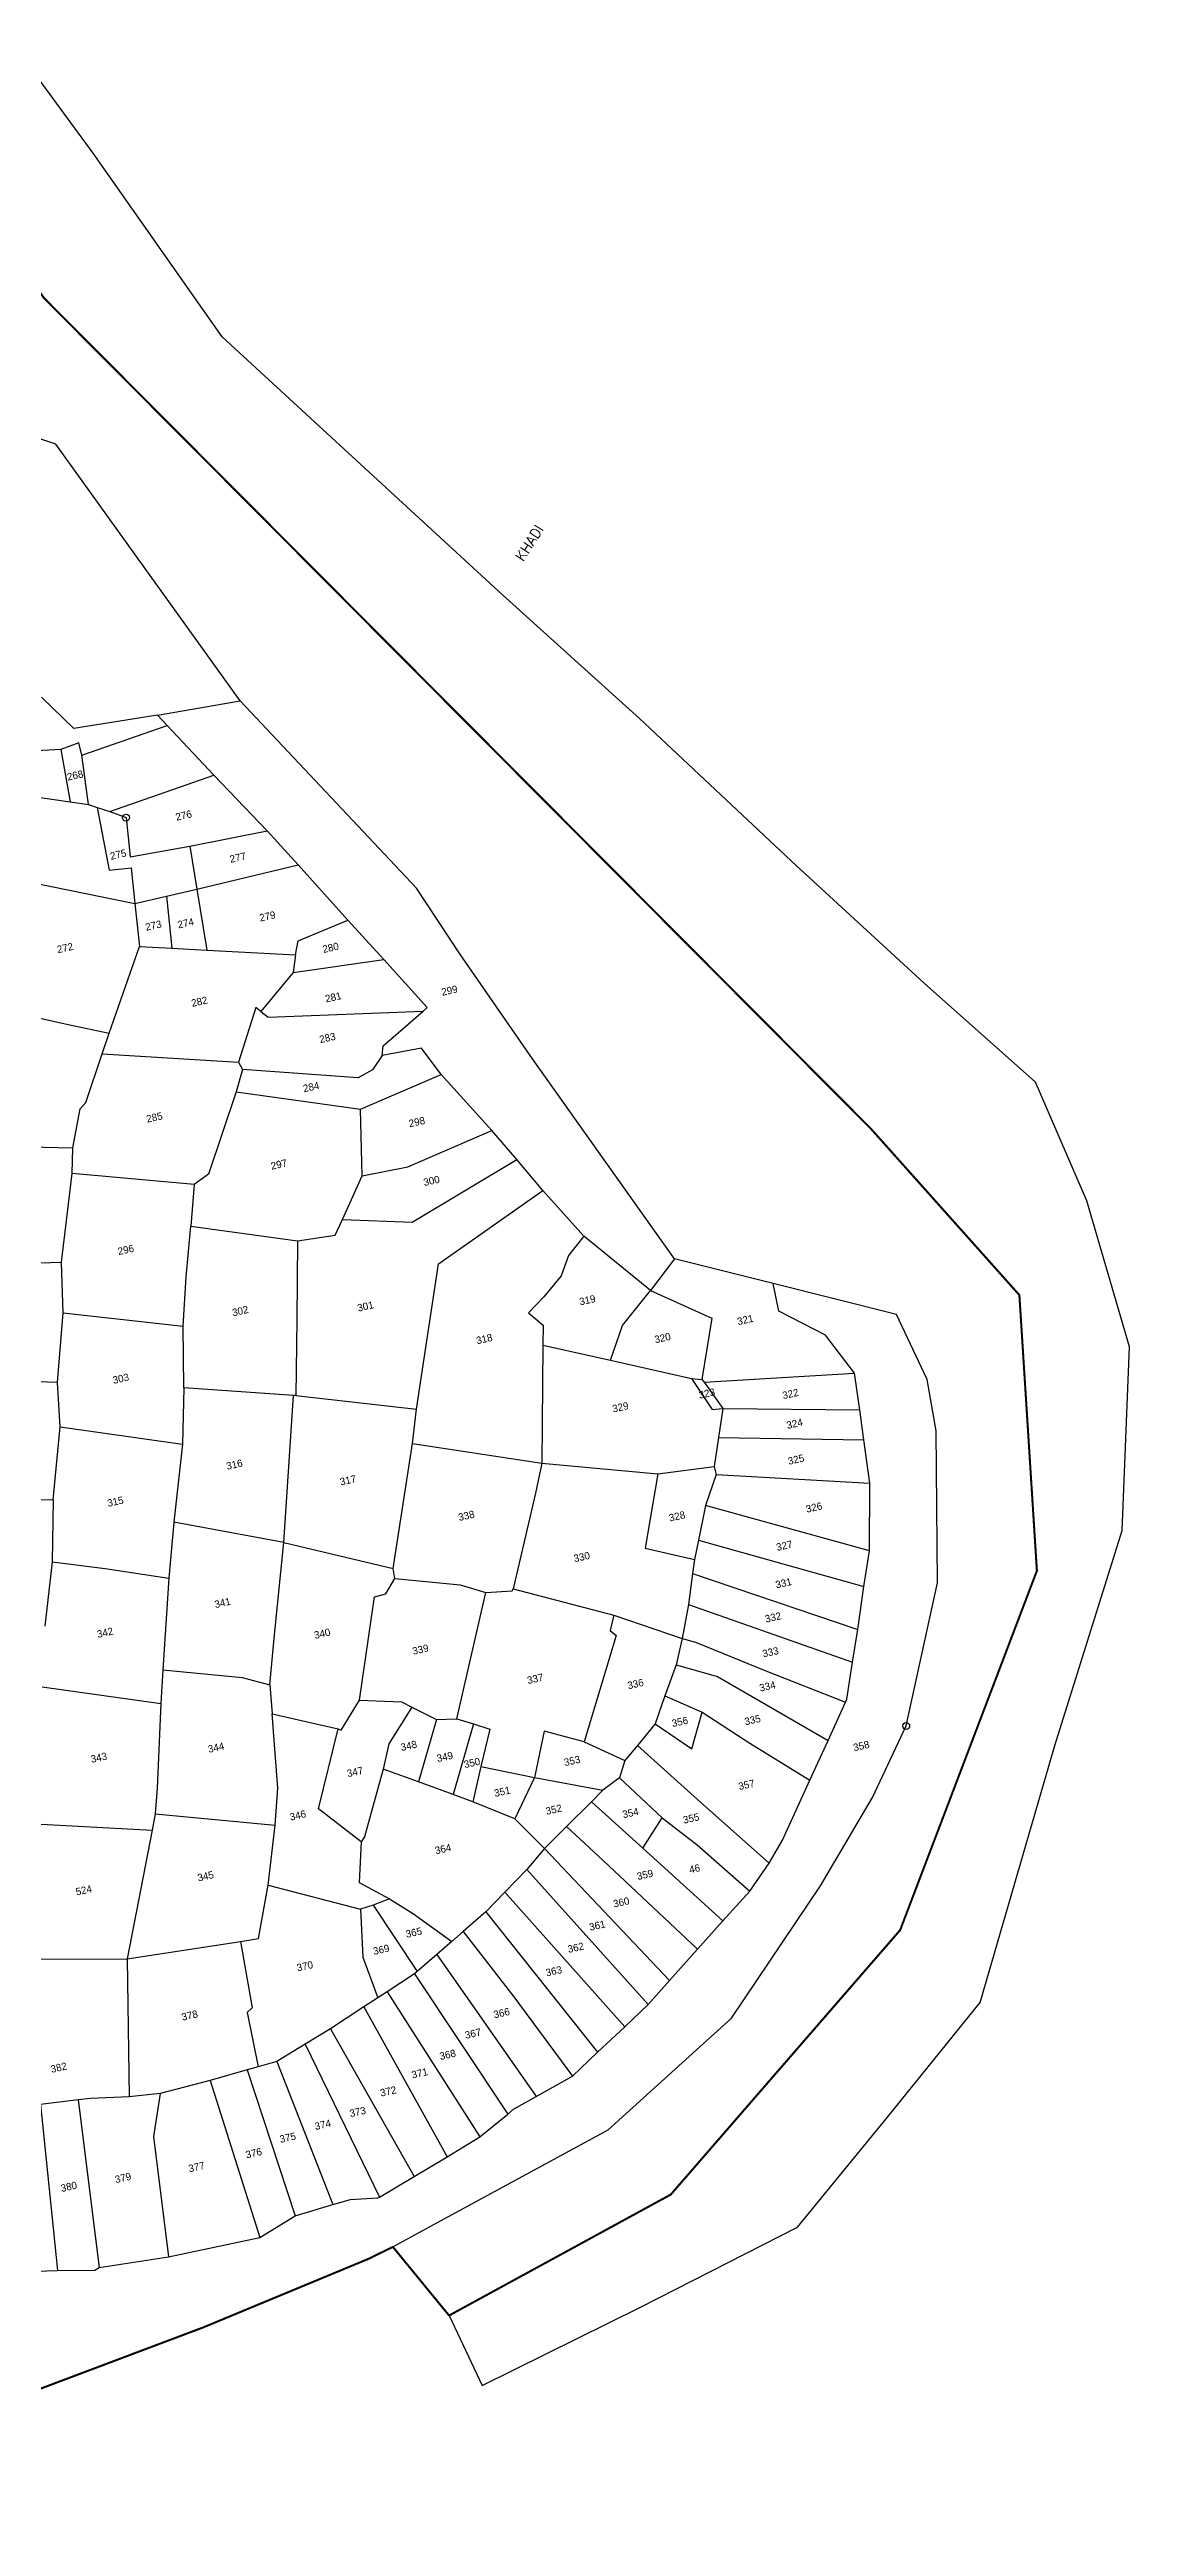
# Model space of a CAD drawing. Header units: metres. Extents: x 292860 to 294311, y 2020774 to 2022936.
# Drawn here: x 293775 to 294311, y 2020849 to 2022079 of the extents above; entities that cross this region are included whole.
import ezdxf
from ezdxf.enums import TextEntityAlignment as Align

# ---------------------------------------------------------------- set-up
doc = ezdxf.new("R2010")
doc.units = ezdxf.units.M
doc.linetypes.add('DASHDOT', pattern=[1, 0.5, -0.25, 0, -0.25])
for name, color, linetype in [('OFF', 1, 'Continuous'), ('POLY_PARCEL', 6, 'Continuous'), ('POLY_WATER', 4, 'Continuous'), ('SYM_STONE', 1, 'Continuous'), ('TEXT_MAPOUT', 7, 'Continuous'), ('TEXT_PARCEL', 7, 'Continuous'), ('V_BOUND_LINE', 7, 'Continuous'), ('V_BOUND_STREAM_LINE', 7, 'DASHDOT')]:
    doc.layers.add(name, color=color, linetype=linetype)
doc.styles.get("Standard").update_dxf_attribs({"font": 'simplex.shx'})
doc.styles.add('TEXT_MAP', font='', dxfattribs={"height": 2.5})
doc.styles.get('TEXT_MAP').set_extended_font_data('Kruti Dev 050')

# ---------------------------------------------------------------- blocks, each defined once
blk = doc.blocks.new('STONE')
blk.add_circle((0, 0), 0.851)

msp = doc.modelspace()

# ---------------------------------------------------------------- linework, layer by layer
at = {"layer": 'OFF'}
msp.add_lwpolyline([(293973, 2020953.5), (293989.4, 2020918.7)], dxfattribs=at)
at = {"layer": 'POLY_PARCEL'}
for points in [[(293828.3, 2021748.6), (293786.6, 2021742), (293770.6, 2021757.6)], [(293828.3, 2021748.6), (293869.3, 2021755.7)], [(293790.7, 2021728.7), (293833.1, 2021743.5)], [(293833.1, 2021743.5), (293828.3, 2021748.6)], [(293856.2, 2021718.8), (293833.1, 2021743.5)], [(293780.2, 2021731.5), (293728.9, 2021728.7)], [(293790.7, 2021728.7), (293789.1, 2021734.9), (293780.2, 2021731.5)], [(293780.2, 2021731.5), (293784.8, 2021705.5)], [(293794, 2021704.2), (293790.7, 2021728.7)], [(293804.6, 2021700.7), (293856.2, 2021718.8)], [(293882.7, 2021691.2), (293856.2, 2021718.8)], [(293730.1, 2021713.5), (293784.8, 2021705.5)], [(293784.8, 2021705.5), (293794, 2021704.2)], [(293794, 2021704.2), (293798.2, 2021702.8)], [(293798.2, 2021702.8), (293804.3, 2021671.6), (293815.1, 2021672.7), (293816.9, 2021655.1)], [(293798.2, 2021702.8), (293804.6, 2021700.7)], [(293804.6, 2021700.7), (293812.6, 2021697.7), (293814.6, 2021678.3), (293844.2, 2021683.5)], [(293844.2, 2021683.5), (293882.7, 2021691.2)], [(293844.2, 2021683.5), (293847.7, 2021662.2)], [(293898, 2021674.2), (293882.7, 2021691.2)], [(293741.3, 2021670.5), (293816.9, 2021655.1)], [(293847.7, 2021662.2), (293898, 2021674.2)], [(293922.7, 2021646.7), (293898, 2021674.2)], [(293816.9, 2021655.1), (293832.7, 2021658.7)], [(293816.9, 2021655.1), (293819.3, 2021633.7)], [(293832.7, 2021658.7), (293847.7, 2021662.2)], [(293832.7, 2021658.7), (293835.4, 2021632.8)], [(293847.7, 2021662.2), (293852.8, 2021631.8)], [(293896.8, 2021629.5), (293898, 2021636.5), (293922.7, 2021646.7)], [(293940.6, 2021627.2), (293922.7, 2021646.7)], [(293804.3, 2021590.6), (293819.3, 2021633.7)], [(293819.3, 2021633.7), (293835.4, 2021632.8)], [(293835.4, 2021632.8), (293852.8, 2021631.8)], [(293852.8, 2021631.8), (293896.8, 2021629.5)], [(293895.6, 2021620.7), (293879.5, 2021601.4)], [(293896.8, 2021629.5), (293895.6, 2021620.7)], [(293895.6, 2021620.7), (293940.6, 2021627.2)], [(293960.2, 2021601.6), (293962.2, 2021603.4), (293940.6, 2021627.2)], [(293743.3, 2021604.1), (293783.8, 2021595), (293804.3, 2021590.6)], [(293879.5, 2021601.4), (293877.1, 2021603.3), (293868.4, 2021576.2)], [(293879.5, 2021601.4), (293883.1, 2021598.6), (293960.2, 2021601.6)], [(293939.7, 2021579.5), (293940.3, 2021584.4), (293960.2, 2021601.6)], [(293800.7, 2021580.4), (293804.3, 2021590.6)], [(293969, 2021570.1), (293959.3, 2021583.2), (293939.7, 2021579.5)], [(293786.2, 2021533.7), (293789.8, 2021553.1), (293792.6, 2021556.1), (293800.7, 2021580.4)], [(293800.7, 2021580.4), (293868.4, 2021576.2)], [(293870.5, 2021572.6), (293867.3, 2021561.5)], [(293868.4, 2021576.2), (293870.5, 2021572.6)], [(293939.7, 2021579.5), (293934.9, 2021572.4), (293927.8, 2021568.4), (293870.5, 2021572.6)], [(293929.1, 2021552.8), (293969, 2021570.1)], [(293994.3, 2021542.2), (293969, 2021570.1)], [(293867.3, 2021561.5), (293853.5, 2021520.6), (293846.5, 2021515.4)], [(293867.3, 2021561.5), (293929.1, 2021552.8)], [(293929.8, 2021519.7), (293929.1, 2021552.8)], [(293720.5, 2021535.2), (293786.2, 2021533.7)], [(293785.9, 2021520.9), (293786.2, 2021533.7)], [(293929.8, 2021519.7), (293952.5, 2021524.2), (293994.3, 2021542.2)], [(294006.6, 2021527.8), (293994.3, 2021542.2)], [(293780.6, 2021476.8), (293785.9, 2021520.9)], [(293846.5, 2021515.4), (293785.9, 2021520.9)], [(293920.1, 2021498), (293954.7, 2021496.7), (294006.6, 2021527.8)], [(294019.5, 2021512.5), (294006.6, 2021527.8)], [(293846.5, 2021515.4), (293844.8, 2021494.7)], [(293920.1, 2021498), (293929.8, 2021519.7)], [(293956.9, 2021403.8), (293967.7, 2021476), (294019.5, 2021512.5)], [(294040, 2021489.7), (294019.5, 2021512.5)], [(293897.8, 2021487.4), (293916.4, 2021490.3), (293920.1, 2021498)], [(293841, 2021445), (293842.5, 2021469.6), (293844.8, 2021494.7)], [(293844.8, 2021494.7), (293897.8, 2021487.4)], [(293897.8, 2021487.4), (293897.4, 2021448.2)], [(294040, 2021489.7), (294032.3, 2021480.1), (294028.7, 2021470.1), (294020.1, 2021459.7), (294012.5, 2021451.6), (294019.8, 2021445.6), (294019.5, 2021435.6)], [(294073, 2021462.7), (294040, 2021489.7)], [(293719.8, 2021475), (293780.6, 2021476.8)], [(293781.4, 2021451.6), (293780.6, 2021476.8)], [(294085, 2021478.5), (294073, 2021462.7)], [(294053.1, 2021428.2), (294059.2, 2021445.4), (294073, 2021462.7)], [(294073, 2021462.7), (294103.5, 2021449)], [(294174.4, 2021421.7), (294159.9, 2021440.6), (294136.7, 2021452.5), (294134, 2021466.2)], [(293778.6, 2021417), (293781.4, 2021451.6)], [(293781.4, 2021451.6), (293841, 2021445)], [(293897.4, 2021448.2), (293896.9, 2021410.6)], [(294103.5, 2021449), (294098.6, 2021418.5)], [(293841.3, 2021414.4), (293841, 2021445)], [(294019.5, 2021435.6), (294019, 2021377)], [(294019.5, 2021435.6), (294053.1, 2021428.2)], [(294053.1, 2021428.2), (294093.4, 2021419)], [(294099.6, 2021417.2), (294174.4, 2021421.7)], [(294176.9, 2021403.5), (294174.4, 2021421.7)], [(293778.6, 2021417), (293748, 2021418), (293732.6, 2021417.6)], [(293779.9, 2021395.1), (293778.6, 2021417)], [(293841.3, 2021414.4), (293840.7, 2021386.4)], [(293895.7, 2021410.6), (293841.3, 2021414.4)], [(293890.9, 2021337.5), (293895.7, 2021410.6)], [(293896.9, 2021410.6), (293895.7, 2021410.6)], [(293896.9, 2021410.6), (293956.9, 2021403.8)], [(294093.4, 2021419), (294098.6, 2021418.5)], [(294093.4, 2021419), (294103.6, 2021403.7), (294108.9, 2021404.2)], [(294098.6, 2021418.5), (294099.6, 2021417.2)], [(294099.6, 2021417.2), (294108.9, 2021404.2)], [(293954.9, 2021386.8), (293956.9, 2021403.8)], [(294108.9, 2021404.2), (294106.8, 2021389.8)], [(294108.9, 2021404.2), (294176.9, 2021403.5)], [(294179, 2021388.6), (294176.9, 2021403.5)], [(293776.4, 2021358.7), (293779.9, 2021395.1)], [(293779.9, 2021395.1), (293840.7, 2021386.4)], [(293840.7, 2021386.4), (293836.4, 2021347.6)], [(293945.2, 2021324.6), (293954.9, 2021386.8)], [(293954.9, 2021386.8), (294019, 2021377)], [(294106.8, 2021389.8), (294104.6, 2021375.3)], [(294106.8, 2021389.8), (294179, 2021388.6)], [(294182, 2021367.1), (294179, 2021388.6)], [(294019, 2021377), (294016, 2021362.1), (294004.8, 2021314.5)], [(294019, 2021377), (294076.6, 2021371.6)], [(294076.6, 2021371.6), (294104.6, 2021375.3)], [(294104.6, 2021375.3), (294105.7, 2021371.4)], [(294076.6, 2021371.6), (294070.4, 2021334.8), (294094.8, 2021329.1)], [(294105.7, 2021371.4), (294100.4, 2021356)], [(294105.7, 2021371.4), (294182, 2021367.1)], [(294181.7, 2021333.5), (294182, 2021367.1)], [(293709.9, 2021357.8), (293726.5, 2021359.6), (293776.4, 2021358.7)], [(293776.4, 2021358.7), (293775.9, 2021327.9)], [(293836.4, 2021347.6), (293833.8, 2021319.9)], [(293890.9, 2021337.5), (293836.4, 2021347.6)], [(294100.4, 2021356), (294096.8, 2021338.8)], [(294181.7, 2021333.5), (294100.4, 2021356)], [(293884, 2021266.9), (293886.3, 2021291.7), (293890.9, 2021337.5)], [(293890.9, 2021337.5), (293945.2, 2021324.6)], [(294096.8, 2021338.8), (294094.8, 2021329.1)], [(294096.8, 2021338.8), (294179, 2021315.7)], [(293775.9, 2021327.9), (293772.3, 2021296)], [(293775.9, 2021327.9), (293802.2, 2021324.7)], [(293802.2, 2021324.7), (293833.8, 2021319.9)], [(293946.1, 2021319.6), (293945.2, 2021324.6)], [(294094.8, 2021329.1), (294093.9, 2021322.1)], [(294179, 2021315.7), (294181.7, 2021333.5)], [(293833.8, 2021319.9), (293830.8, 2021274.3)], [(293928.6, 2021259.2), (293935.9, 2021310.5), (293941.6, 2021312), (293946.1, 2021319.6)], [(293946.1, 2021319.6), (293978.5, 2021316.6), (293991.3, 2021312.7)], [(293976.9, 2021250), (293991.3, 2021312.7)], [(293991.3, 2021312.7), (294004.4, 2021313.5), (294004.8, 2021314.5)], [(294004.8, 2021314.5), (294054.8, 2021301.4)], [(294093.9, 2021322.1), (294091.9, 2021306.8)], [(294093.9, 2021322.1), (294175.9, 2021294.3)], [(294175.9, 2021294.3), (294179, 2021315.7)], [(294054.8, 2021301.4), (294053, 2021293.8), (294055.9, 2021291.3), (294040.1, 2021238.6)], [(294054.8, 2021301.4), (294088.7, 2021289.8)], [(294091.9, 2021306.8), (294088.7, 2021289.8)], [(294091.9, 2021306.8), (294173.4, 2021278.1)], [(294088.7, 2021289.8), (294085.7, 2021276.8)], [(294088.7, 2021289.8), (294095.4, 2021288), (294130.3, 2021273.8), (294169.9, 2021258.2)], [(294173.4, 2021278.1), (294175.9, 2021294.3)], [(293830.8, 2021274.3), (293829.9, 2021257.5)], [(293830.8, 2021274.3), (293870.3, 2021270.5), (293884, 2021266.9)], [(294085.7, 2021276.8), (294080.1, 2021261.3)], [(294085.7, 2021276.8), (294106.3, 2021271), (294161.2, 2021239.2)], [(294169.9, 2021258.2), (294170.6, 2021259.7), (294173.4, 2021278.1)], [(293771, 2021265.8), (293829.9, 2021257.5)], [(293884, 2021266.9), (293885.2, 2021252.4)], [(294080.1, 2021261.3), (294075.3, 2021247.4)], [(294080.1, 2021261.3), (294098.7, 2021253.2)], [(293829.9, 2021257.5), (293828, 2021215.5), (293827.1, 2021202.7)], [(293885.2, 2021252.4), (293917.9, 2021245)], [(293886.6, 2021197.2), (293887.9, 2021215.5), (293885.2, 2021252.4)], [(293917.9, 2021245), (293919.5, 2021244.4), (293928.6, 2021259.2)], [(293928.6, 2021259.2), (293949.3, 2021258.4), (293954.5, 2021255.8)], [(293954.5, 2021255.8), (293943.1, 2021237.5), (293940.2, 2021225)], [(293954.5, 2021255.8), (293966.8, 2021249.6)], [(293966.8, 2021249.6), (293957.8, 2021218.6)], [(293966.8, 2021249.6), (293976.9, 2021250)], [(293976.9, 2021250), (293985.1, 2021247.5)], [(294075.3, 2021247.4), (294093.5, 2021235.1), (294098.7, 2021253.2)], [(294098.7, 2021253.2), (294122.4, 2021237.9), (294152.2, 2021219.5)], [(294161.2, 2021239.2), (294169.9, 2021258.2)], [(293929.4, 2021188.9), (293908.1, 2021205.2), (293917.9, 2021245)], [(293985.1, 2021247.5), (293975.1, 2021212.3)], [(293985.1, 2021247.5), (293993.2, 2021244.9), (293988.8, 2021226.2)], [(294040.1, 2021238.6), (294020.3, 2021243.8), (294015.5, 2021220.8)], [(294040.1, 2021238.6), (294060.3, 2021229.2)], [(294066.5, 2021236.7), (294060.3, 2021229.2)], [(294075.3, 2021247.4), (294066.5, 2021236.7)], [(294066.5, 2021236.7), (294098.1, 2021208.4), (294132, 2021178.3)], [(294152.2, 2021219.5), (294161.2, 2021239.2)], [(293940.2, 2021225), (293931, 2021191.4), (293929.4, 2021188.9)], [(293957.8, 2021218.6), (293940.2, 2021225)], [(293988.8, 2021226.2), (293984.8, 2021208.8)], [(293988.8, 2021226.2), (294015.5, 2021220.8)], [(294060.3, 2021229.2), (294057.6, 2021220.6)], [(293975.1, 2021212.3), (293957.8, 2021218.6)], [(293984.8, 2021208.8), (293975.1, 2021212.3)], [(294015.5, 2021220.8), (294005.7, 2021200.2)], [(294015.5, 2021220.8), (294049.4, 2021214.5)], [(294049.4, 2021214.5), (294043.7, 2021208.8)], [(294057.6, 2021220.6), (294049.4, 2021214.5)], [(294057.6, 2021220.6), (294078.8, 2021200.7)], [(294132, 2021178.3), (294138.5, 2021189.6), (294152.2, 2021219.5)], [(293827.1, 2021202.7), (293825.5, 2021194.6)], [(293827.1, 2021202.7), (293886.6, 2021197.2)], [(294005.7, 2021200.2), (293984.8, 2021208.8)], [(294005.7, 2021200.2), (294020.4, 2021185.6)], [(294043.7, 2021208.8), (294031.3, 2021196.4)], [(294043.7, 2021208.8), (294069.2, 2021185.7)], [(294069.2, 2021185.7), (294078.8, 2021200.7)], [(294078.8, 2021200.7), (294096.2, 2021187.3), (294122.3, 2021164.3)], [(293767.4, 2021197.8), (293825.5, 2021194.6)], [(293825.5, 2021194.6), (293813.1, 2021130.7)], [(293883.1, 2021167.3), (293886.6, 2021197.2)], [(293929.4, 2021188.9), (293928.3, 2021168.6), (293943.4, 2021160.6)], [(294031.3, 2021196.4), (294020.4, 2021185.6)], [(294031.3, 2021196.4), (294049.5, 2021179.5), (294096.4, 2021135.6)], [(294020.4, 2021185.6), (294011.7, 2021175.1)], [(294020.4, 2021185.6), (294082.4, 2021119.9)], [(294069.2, 2021185.7), (294109, 2021149.6)], [(294122.3, 2021164.3), (294132, 2021178.3)], [(293878.4, 2021140.8), (293883.1, 2021167.3)], [(293883.1, 2021167.3), (293929, 2021155.4)], [(294000.7, 2021163.8), (293991.2, 2021154)], [(294011.7, 2021175.1), (294000.7, 2021163.8)], [(294000.7, 2021163.8), (294060.2, 2021097)], [(294071.9, 2021108.1), (294011.7, 2021175.1)], [(294109, 2021149.6), (294122.3, 2021164.3)], [(293935.3, 2021157.4), (293929, 2021155.4)], [(293929, 2021155.4), (293930.1, 2021131.6), (293937.6, 2021111.4)], [(293943.4, 2021160.6), (293935.3, 2021157.4)], [(293935.3, 2021157.4), (293957.2, 2021124.4)], [(293943.4, 2021160.6), (293955.3, 2021153.1), (293974.3, 2021139.4)], [(293991.2, 2021154), (293980, 2021144.3)], [(293991.2, 2021154), (294046.7, 2021084.3)], [(293813.1, 2021130.7), (293869.4, 2021139.4)], [(293869.4, 2021139.4), (293878.4, 2021140.8)], [(293869.4, 2021139.4), (293875.3, 2021106.4), (293872.8, 2021104), (293878.2, 2021077.1)], [(293974.3, 2021139.4), (293966.9, 2021132.9)], [(293980, 2021144.3), (293974.3, 2021139.4)], [(293980, 2021144.3), (294005.1, 2021111.9)], [(294096.4, 2021135.6), (294109, 2021149.6)], [(293757.2, 2021130.5), (293813.1, 2021130.7)], [(293813.1, 2021130.7), (293814.2, 2021062.1)], [(293966.9, 2021132.9), (293957.2, 2021124.4)], [(293966.9, 2021132.9), (294016.2, 2021062.3)], [(294082.4, 2021119.9), (294096.4, 2021135.6)], [(293942.2, 2021114.4), (293937.6, 2021111.4)], [(293955.8, 2021123.2), (293942.2, 2021114.4)], [(293942.2, 2021114.4), (293988.3, 2021042.2)], [(293957.2, 2021124.4), (293955.8, 2021123.2)], [(293955.8, 2021123.2), (294002.2, 2021053.6)], [(294071.9, 2021108.1), (294082.4, 2021119.9)], [(293930.7, 2021106.8), (293914.1, 2021095.9)], [(293937.6, 2021111.4), (293930.7, 2021106.8)], [(293930.7, 2021106.8), (293972, 2021032.4)], [(294005.1, 2021111.9), (294034.3, 2021072.5)], [(294060.2, 2021097), (294071.9, 2021108.1)], [(293914.1, 2021095.9), (293901.6, 2021088.3)], [(293914.1, 2021095.9), (293955.6, 2021022.6)], [(294046.7, 2021084.3), (294060.2, 2021097)], [(293878.2, 2021077.1), (293872.7, 2021075.5)], [(293887.4, 2021079.7), (293878.2, 2021077.1)], [(293901.6, 2021088.3), (293887.4, 2021079.7)], [(293887.4, 2021079.7), (293915.3, 2021008.6)], [(293901.6, 2021088.3), (293938.5, 2021012.3)], [(294034.3, 2021072.5), (294046.7, 2021084.3)], [(293854.3, 2021070.3), (293829.5, 2021063.8)], [(293872.7, 2021075.5), (293854.3, 2021070.3)], [(293854.3, 2021070.3), (293879.1, 2020992.3)], [(293872.7, 2021075.5), (293896.6, 2021003.1)], [(294016.2, 2021062.3), (294034.3, 2021072.5)], [(293788.8, 2021060.6), (293770.2, 2021058.4)], [(293770.2, 2021058.4), (293778.5, 2020975.9)], [(293814.2, 2021062.1), (293795, 2021061.4), (293788.8, 2021060.6)], [(293788.8, 2021060.6), (293799.2, 2020977.3)], [(293829.5, 2021063.8), (293814.2, 2021062.1)], [(293829.5, 2021063.8), (293826.3, 2021042.5), (293833.6, 2020982.6)], [(293988.3, 2021042.2), (294002.2, 2021053.6)], [(294002.2, 2021053.6), (294005, 2021056), (294016.2, 2021062.3)], [(293972, 2021032.4), (293988.3, 2021042.2)], [(293955.6, 2021022.6), (293972, 2021032.4)], [(293938.5, 2021012.3), (293955.6, 2021022.6)], [(293879.1, 2020992.3), (293896.6, 2021003.1)], [(293896.6, 2021003.1), (293915.3, 2021008.6)], [(293915.3, 2021008.6), (293924.1, 2021011.1), (293937.7, 2021011.9), (293938.5, 2021012.3)], [(293833.6, 2020982.6), (293879.1, 2020992.3)], [(293799.2, 2020977.3), (293833.6, 2020982.6)], [(293762.8, 2020975.4), (293778.5, 2020975.9)], [(293778.5, 2020975.9), (293797.1, 2020976), (293799.2, 2020977.3)]]:
    msp.add_lwpolyline(points, dxfattribs=at)
at = {"layer": 'POLY_WATER'}
for points in [[(293989.4, 2020918.7), (294068.1, 2020957.6), (294146.1, 2020997.4), (294190.7, 2021052.1), (294236.7, 2021109), (294273.8, 2021236.7), (294307.2, 2021343.6), (294310.8, 2021434.8), (294289.7, 2021507.3), (294264.2, 2021566.2), (294209, 2021615.5), (294145.6, 2021673.8), (294067.6, 2021747), (293999.5, 2021808.4), (293929.2, 2021873.2), (293860.4, 2021936.6), (293796.2, 2022027.9), (293758.6, 2022079.3)], [(293869.3, 2021755.7), (293777.8, 2021883.2), (293692.4, 2021911.5), (293672.9, 2021946.6)], [(293978.4, 2021630.1), (293956.9, 2021662.6), (293869.3, 2021755.7)], [(294014.4, 2021577.9), (293978.4, 2021630.1)], [(294063.4, 2021508.8), (294014.4, 2021577.9)], [(294085, 2021478.5), (294063.4, 2021508.8)], [(294134, 2021466.2), (294085, 2021478.5)], [(294183.3, 2021210.9), (294200, 2021246.4), (294215.6, 2021317.5), (294214.8, 2021393), (294210.4, 2021418.5), (294195.1, 2021450.9), (294134, 2021466.2)], [(294157.4, 2021167), (294183.3, 2021210.9)], [(293966.9, 2020999.6), (294052, 2021045.7), (294113.3, 2021101.2), (294157.4, 2021167)], [(293945.1, 2020987.6), (293966.9, 2020999.6)]]:
    msp.add_lwpolyline(points, dxfattribs=at)
at = {"layer": 'V_BOUND_LINE', "const_width": 1.01}
for points in [[(293933.1, 2020981.7), (293851.2, 2020947.7), (293672.6, 2020880.4), (293627.6, 2020873.2), (293450.2, 2020849.2)], [(293945.1, 2020987.6), (293933.1, 2020981.7)]]:
    msp.add_lwpolyline(points, dxfattribs=at)
at = {"layer": 'V_BOUND_STREAM_LINE', "ltscale": 10, "const_width": 1.01, "flags": 128}
for points in [[(293694.3, 2022066.5), (293771.9, 2021955.8), (294182.5, 2021543.1), (294256.2, 2021460.5), (294264.9, 2021323.5), (294197, 2021145), (294083.1, 2021013.6), (293973, 2020953.5)], [(293973, 2020953.5), (293945.1, 2020987.6)]]:
    msp.add_lwpolyline(points, dxfattribs=at)

# ---------------------------------------------------------------- block references
at = {"layer": 'SYM_STONE', "xscale": 2.020676740411023, "yscale": 2.020676740411023, "zscale": 2.020676740411023, "rotation": 12.6722359300327}
for p in [(293812.6, 2021697.7), (294200, 2021246.4)]:
    msp.add_blockref('STONE', p, dxfattribs=at)

# ---------------------------------------------------------------- texts
at = {"layer": 'TEXT_MAPOUT'}
msp.add_text('KHADI', height=5.05, rotation=57.6539, dxfattribs=at).set_placement((294009.8, 2021824.6))
at = {"layer": 'TEXT_PARCEL', "style": 'TEXT_MAP'}
for s, p in [('268', (293787.3, 2021718.7)), ('276', (293841.2, 2021698.8)), ('275', (293808.7, 2021679.4)), ('277', (293868.1, 2021677.9)), ('273', (293826.2, 2021644.1)), ('274', (293842.2, 2021645.3)), ('279', (293882.8, 2021648.7)), ('272', (293782.3, 2021633)), ('280', (293914.2, 2021633.1)), ('282', (293849, 2021606.3)), ('281', (293915.5, 2021608.5)), ('299', (293973.2, 2021611.8)), ('283', (293912.6, 2021588.3)), ('284', (293904.5, 2021563.9)), ('285', (293826.7, 2021548.8)), ('298', (293957, 2021546.5)), ('297', (293888.5, 2021525.4)), ('300', (293964.3, 2021517.3)), ('296', (293812.5, 2021483)), ('319', (294041.7, 2021458)), ('302', (293869.3, 2021452.6)), ('301', (293931.5, 2021454.9)), ('321', (294120.1, 2021448.2)), ('318', (293990.5, 2021438.7)), ('320', (294079, 2021439.2)), ('303', (293810, 2021419)), ('323', (294101, 2021411.6)), ('322', (294142.5, 2021411.4)), ('329', (294058.1, 2021404.8)), ('324', (294144.6, 2021396.6)), ('316', (293866.4, 2021376.3)), ('325', (294145.3, 2021378.8)), ('315', (293807.3, 2021357.9)), ('317', (293922.8, 2021368.5)), ('338', (293981.6, 2021350.9)), ('328', (294086.2, 2021350.6)), ('326', (294154.2, 2021355)), ('327', (294139.5, 2021336)), ('330', (294038.9, 2021330.4)), ('331', (294139.1, 2021317.4)), ('341', (293860.5, 2021307.6)), ('332', (294133.9, 2021300.4)), ('342', (293802.2, 2021292.8)), ('340', (293910, 2021292.3)), ('339', (293958.8, 2021284.4)), ('333', (294132.6, 2021283.1)), ('337', (294015.8, 2021269.9)), ('336', (294065.6, 2021267.3)), ('334', (294131.1, 2021266.1)), ('356', (294087.6, 2021248.5)), ('335', (294123.7, 2021249.4)), ('344', (293857.3, 2021235.7)), ('348', (293953, 2021236.6)), ('358', (294177.7, 2021236.5)), ('343', (293799.1, 2021230.7)), ('347', (293926.3, 2021223.6)), ('349', (293970.9, 2021231.1)), ('350', (293984.4, 2021228.1)), ('353', (294034.1, 2021229.1)), ('351', (293999.4, 2021213.8)), ('357', (294120.7, 2021217.2)), ('346', (293897.9, 2021202)), ('352', (294025, 2021204.9)), ('354', (294063.1, 2021203.2)), ('355', (294093.2, 2021200.5)), ('364', (293970, 2021185.3)), ('46', (294094.9, 2021175.5)), ('524', (293791.6, 2021164.8)), ('345', (293852.1, 2021171.8)), ('359', (294070.3, 2021172.5)), ('360', (294058.5, 2021158.8)), ('365', (293955.5, 2021143.8)), ('362', (294035.9, 2021136.3)), ('361', (294046.6, 2021147.3)), ('370', (293901.4, 2021127.1)), ('369', (293939.3, 2021135.3)), ('363', (294025, 2021124.6)), ('378', (293844.2, 2021102.6)), ('366', (293999.1, 2021103.8)), ('367', (293984.9, 2021093.6)), ('382', (293779.2, 2021076.7)), ('368', (293972.3, 2021083.1)), ('372', (293942.8, 2021064.9)), ('371', (293958.4, 2021073.9)), ('373', (293927.6, 2021054.7)), ('375', (293892.9, 2021041.9)), ('374', (293910.3, 2021048.3)), ('377', (293847.6, 2021027.3)), ('376', (293876, 2021034.2)), ('380', (293784.2, 2021017.5)), ('379', (293811.1, 2021021.9))]:
    msp.add_text(s, height=3.64, rotation=12.6722, dxfattribs=at).set_placement(p, align=Align.MIDDLE)

doc.saveas('drawing.dxf')
